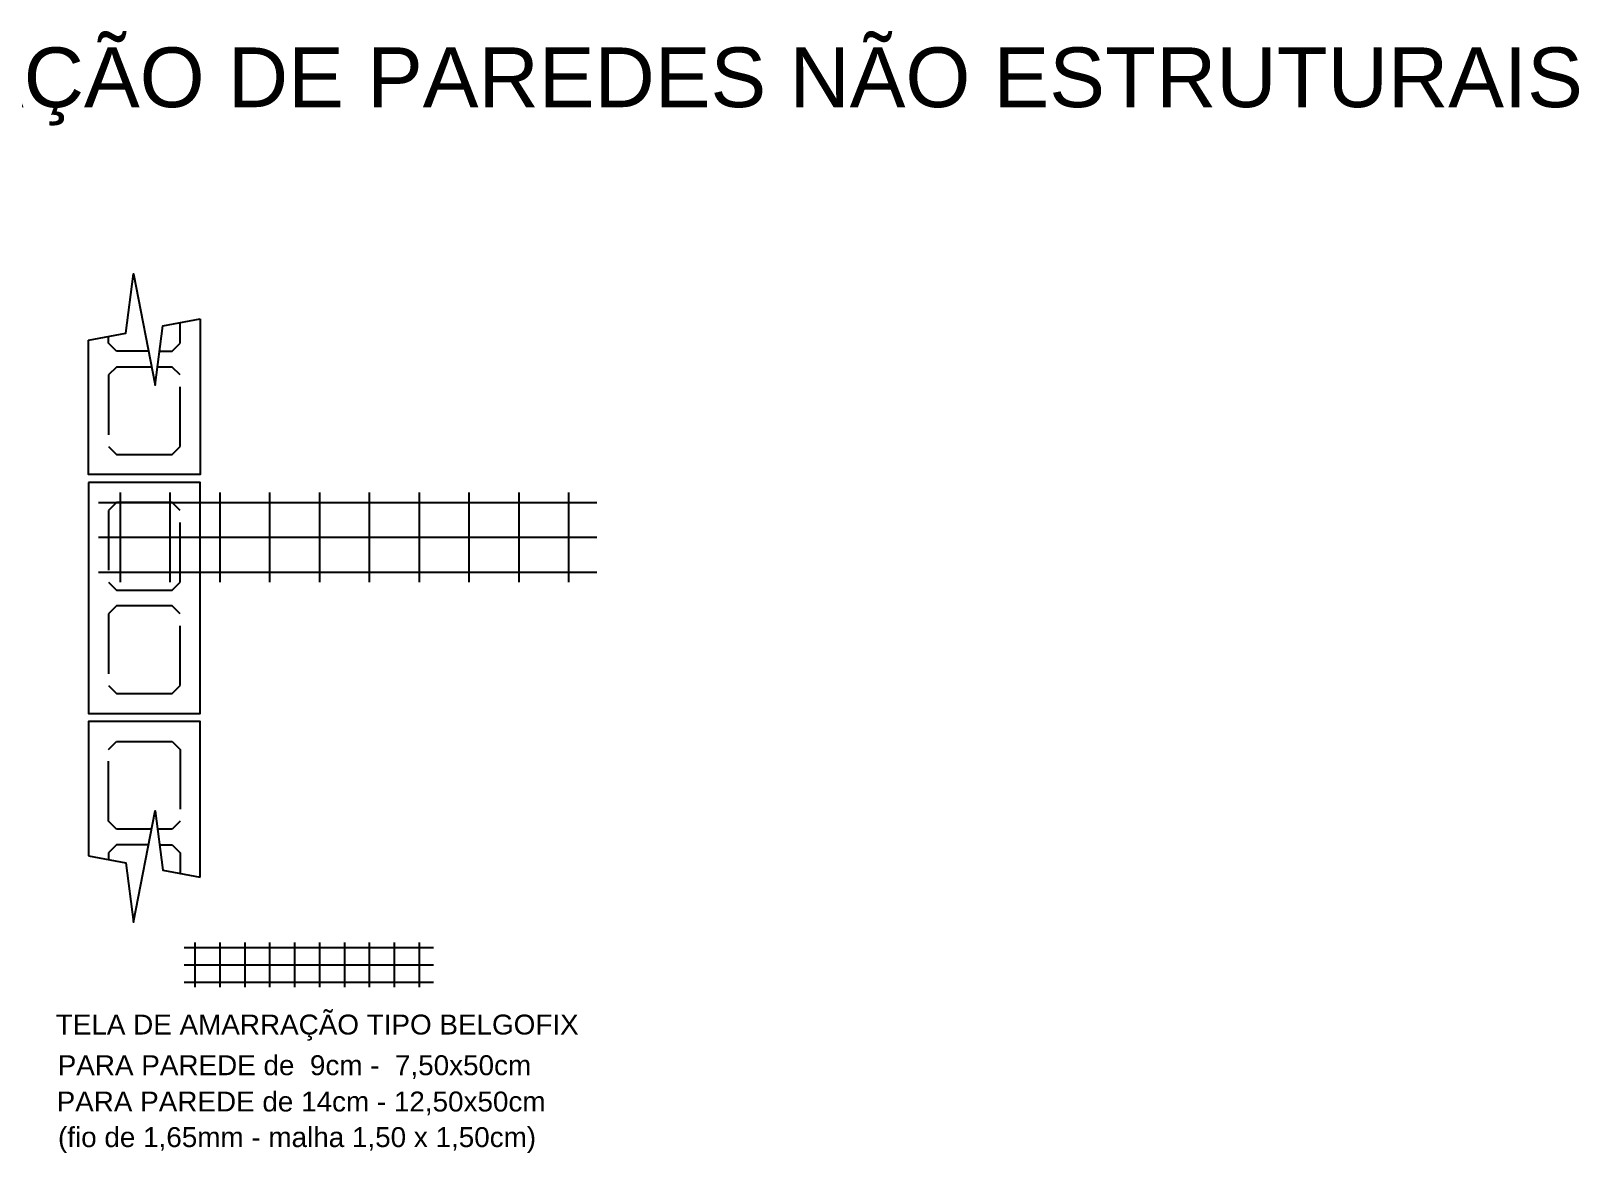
# Model space of a CAD drawing. Extents: x 0 to 119, y 0 to 84.
# Drawn here: x 55.92 to 63.69, y 63.4 to 69.04 of the extents above; entities that cross this region are included whole.
import ezdxf

# ---------------------------------------------------------------- set-up
doc = ezdxf.new("R2010")
doc.units = 0
doc.header["$MEASUREMENT"] = 0
doc.linetypes.add('ESTILO_TQS_0005', pattern=[0.4, 0.3, -0.1])
for name, color, linetype in [('27', 250, 'CONTINUOUS'), ('3', 7, 'CONTINUOUS'), ('35', 255, 'CONTINUOUS'), ('4', 5, 'CONTINUOUS')]:
    doc.layers.add(name, color=color, linetype=linetype)
doc.styles.add('TQS_ARIAL', font='arial.ttf')

msp = doc.modelspace()

# ---------------------------------------------------------------- linework, layer by layer
at = {"layer": '27', "color": 250, "linetype": 'ESTILO_TQS_0005'}
for points in [[(56.513762, 67.428723), (56.353012, 67.428723), (56.313012, 67.468723), (56.313012, 67.502269)], [(56.569601, 67.428723), (56.633012, 67.428723), (56.673012, 67.468723), (56.673012, 67.571373)], [(56.529118, 67.348723), (56.353012, 67.348723), (56.313012, 67.308723), (56.313012, 66.948723), (56.353012, 66.908723), (56.633012, 66.908723), (56.673012, 66.948723), (56.673012, 67.308723), (56.633012, 67.348723), (56.558971, 67.348723)], [(56.353013, 66.668723), (56.313013, 66.628723), (56.313012, 66.268723), (56.353012, 66.228723), (56.633012, 66.228723), (56.673012, 66.268723), (56.673013, 66.628723), (56.633013, 66.668723), (56.353013, 66.668723)], [(56.353012, 66.148723), (56.313012, 66.108723), (56.313012, 65.748723), (56.353012, 65.708723), (56.633012, 65.708723), (56.673012, 65.748723), (56.673012, 66.108723), (56.633012, 66.148723), (56.353012, 66.148723)], [(56.529119, 65.028722), (56.353013, 65.028722), (56.313013, 65.068722), (56.313013, 65.428722), (56.353013, 65.468722), (56.633013, 65.468723), (56.673013, 65.428723), (56.673013, 65.068723), (56.633013, 65.028723), (56.558972, 65.028722)], [(56.513763, 64.948722), (56.353013, 64.948722), (56.313013, 64.908722), (56.313013, 64.875176)], [(56.569602, 64.948722), (56.633013, 64.948723), (56.673013, 64.908723), (56.673013, 64.806072)]]:
    msp.add_lwpolyline(points, dxfattribs=at)
at = {"layer": '3', "color": 7, "linetype": 'Continuous'}
for points in [[(56.213012, 67.483074), (56.399679, 67.518905), (56.439265, 67.816821), (56.546759, 67.256821), (56.586345, 67.554737), (56.773012, 67.590569)], [(56.773012, 67.590569), (56.773012, 66.808723), (56.213012, 66.808723), (56.213012, 67.483074)], [(56.213013, 66.768723), (56.213012, 65.608723), (56.773012, 65.608723), (56.773013, 66.768723), (56.213013, 66.768723)], [(56.773013, 64.786877), (56.773012, 65.568723), (56.213012, 65.568722), (56.213013, 64.894371)], [(56.213013, 64.894371), (56.39968, 64.85854), (56.439266, 64.560624), (56.54676, 65.120624), (56.586347, 64.822708), (56.773013, 64.786877)]]:
    msp.add_lwpolyline(points, dxfattribs=at)
at = {"layer": '4', "color": 5, "linetype": 'Continuous'}
for p, q in [((56.263012, 66.668723), (58.763012, 66.668724)), ((56.373391, 66.268723), (56.373391, 66.718723)), ((56.623391, 66.268723), (56.623391, 66.718723)), ((56.873391, 66.268723), (56.873391, 66.718723)), ((57.123391, 66.268723), (57.123391, 66.718723)), ((57.373391, 66.268723), (57.373391, 66.718723)), ((57.623391, 66.268723), (57.623391, 66.718723)), ((57.873391, 66.268723), (57.873391, 66.718723)), ((58.123391, 66.268723), (58.123391, 66.718723)), ((58.373391, 66.268723), (58.373391, 66.718723)), ((58.623391, 66.268724), (58.623391, 66.718724)), ((56.263012, 66.493723), (58.763012, 66.493724)), ((56.263012, 66.318723), (58.763012, 66.318724)), ((56.693194, 64.434589), (57.943194, 64.43459)), ((56.748383, 64.234589), (56.748383, 64.459589)), ((56.873383, 64.234589), (56.873383, 64.459589)), ((56.998383, 64.234589), (56.998383, 64.459589)), ((57.123383, 64.234589), (57.123383, 64.459589)), ((57.248383, 64.234589), (57.248383, 64.459589)), ((57.373383, 64.234589), (57.373383, 64.459589)), ((57.498383, 64.234589), (57.498383, 64.459589)), ((57.623383, 64.23459), (57.623383, 64.45959)), ((57.748383, 64.23459), (57.748383, 64.45959)), ((57.873383, 64.23459), (57.873383, 64.45959)), ((56.693194, 64.347089), (57.943194, 64.34709)), ((56.693194, 64.259589), (57.943194, 64.25959))]:
    msp.add_line(p, q, dxfattribs=at)

# ---------------------------------------------------------------- texts
at = {"layer": '3', "color": 7, "linetype": 'Continuous', "style": 'TQS_ARIAL'}
msp.add_text('DETALHE DE AMARRAÇÃO DE PAREDES NÃO ESTRUTURAIS', height=0.3, rotation=0.000025, dxfattribs=at).set_placement((51.347038, 68.653415))
at = {"layer": '35', "color": 255, "linetype": 'Continuous', "style": 'TQS_ARIAL'}
for s, p in [('TELA DE AMARRAÇÃO TIPO BELGOFIX', (56.048777, 63.996922)), ('PARA PAREDE de  9cm -  7,50x50cm', (56.058504, 63.792664)), ('PARA PAREDE de 14cm - 12,50x50cm', (56.052942, 63.610335)), ('(fio de 1,65mm - malha 1,50 x 1,50cm)', (56.059787, 63.431716))]:
    msp.add_text(s, height=0.1, rotation=0.000025, dxfattribs=at).set_placement(p)

doc.saveas('drawing.dxf')
